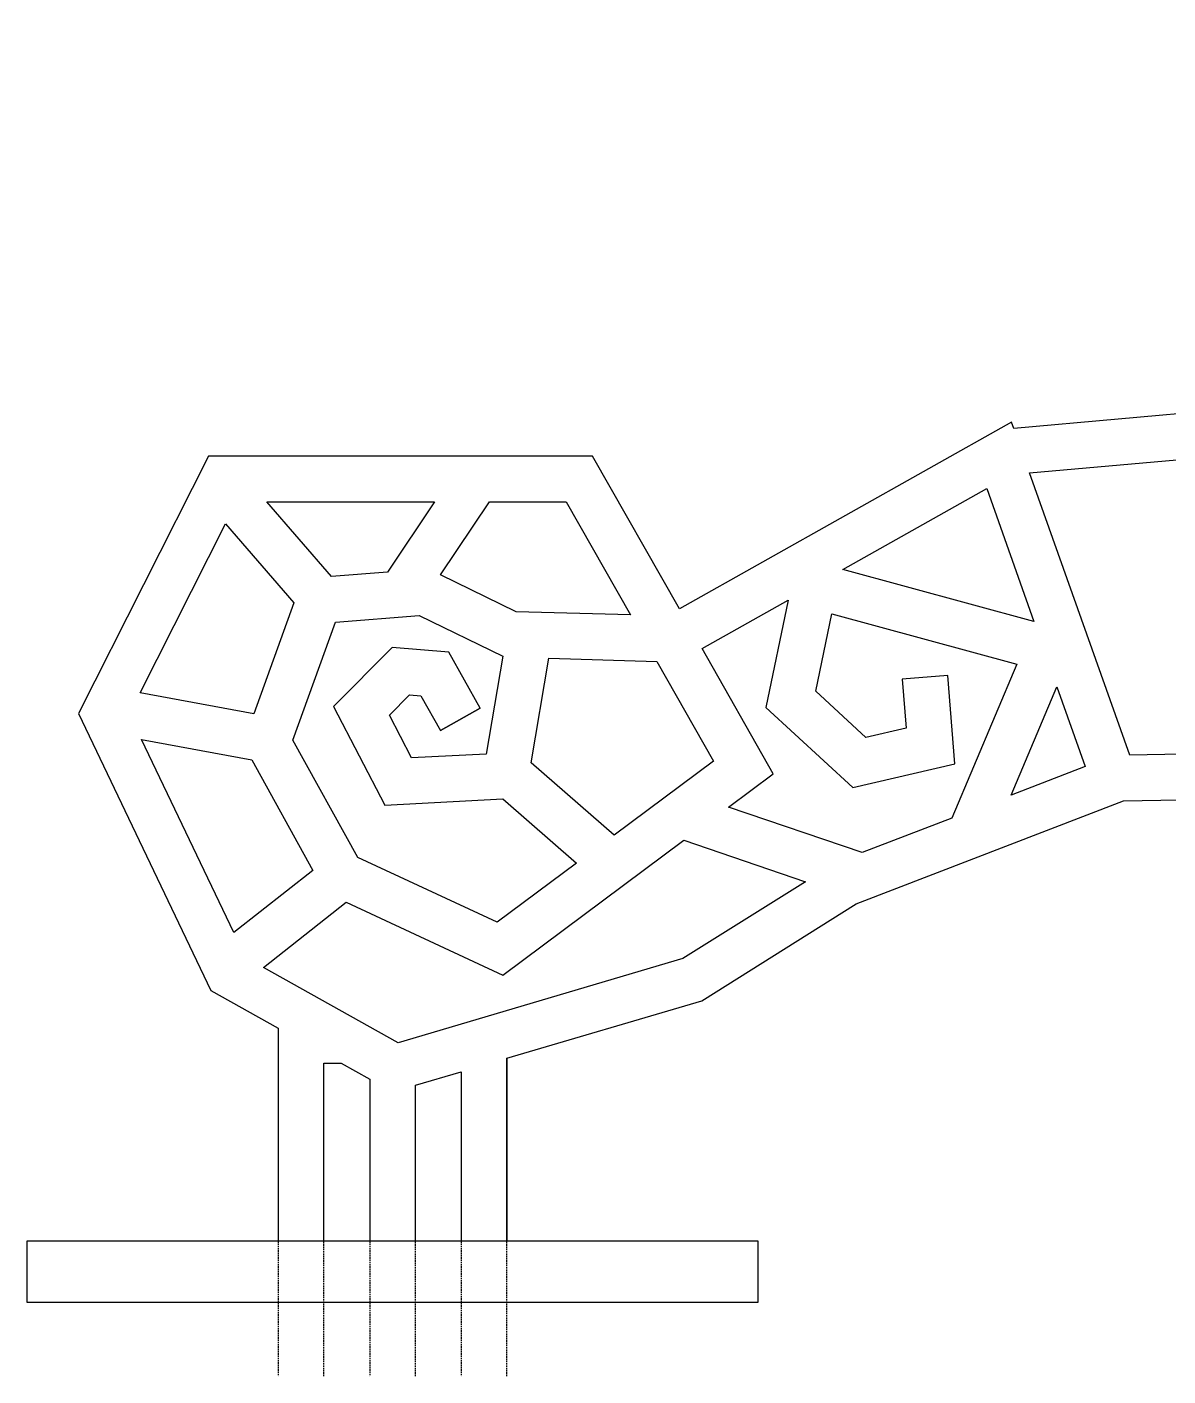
# Model space of a CAD drawing. Extents: x -90327 to 44268, y -9304 to 71606.
# Drawn here: x 1515 to 3387, y 691 to 2904 of the extents above; entities that cross this region are included whole.
import ezdxf

# ---------------------------------------------------------------- set-up
doc = ezdxf.new("R2010")
doc.units = 0
doc.header["$LTSCALE"] = 10
doc.header["$MEASUREMENT"] = 0
doc.linetypes.add('HIDDEN', pattern=[0.375, 0.25, -0.125])
doc.layers.add('GRILLEWORK', color=3, linetype='CONTINUOUS')

msp = doc.modelspace()

# ---------------------------------------------------------------- linework, layer by layer
at = {"layer": 'GRILLEWORK'}
for p, q in [((3026, 1839.7), (2951.2, 1833.7)), ((2258.7, 1786.3), (2193.3, 1749.5)), ((1927.1, 1261.4), (1927.1, 911.9)), ((2302.1, 1211.9), (2302.1, 911.9))]:
    msp.add_line(p, q, dxfattribs=at)
at = {"layer": 'GRILLEWORK', "color": 1, "linetype": 'HIDDEN'}
msp.add_line((1927.1, 911.9), (1927.1, 690.6), dxfattribs=at)
at = {"layer": 'GRILLEWORK'}
for points in [[(5614.6, 2903.7), (5447.2, 2682.9), (5172.7, 2720.7), (5185.4, 2574.6), (5064.9, 2532.9), (5011.8, 2514.6), (4871.9, 2548.6), (4623.7, 2629.5), (4582, 2643.1), (4131.3, 2512.2), (3920.8, 2535.5), (3476.9, 2275.5), (3134.2, 2245.1), (3130.6, 2255.4), (2585.6, 1949.1), (2442.9, 2199.9), (1812.8, 2199.9), (1599, 1777.6), (1816.4, 1323.3), (1927.1, 1261.4), (1927.1, 911.9)], [(3324.4, 1709.2), (3160.1, 2172.1), (3457.7, 2198.5), (3582.6, 1713.8), (3324.4, 1709.2)], [(2302.1, 911.9), (2302.1, 1211.9), (2622.4, 1306.4), (2875.3, 1465), (3314, 1634), (3804.5, 1642.8), (3960.6, 1766.6), (4160.7, 1748), (4287, 1851.5), (4651.7, 1855.6), (4845.3, 1901.7), (5013.2, 1861.9), (5182.7, 1909.4), (5172.7, 1836.8), (5447.2, 1874.5), (5614.6, 1653.7)], [(2002.1, 911.9), (2002.1, 1203.7), (2030.3, 1203.7), (2077.1, 1177.6), (2077.1, 911.9)], [(2152.1, 911.9), (2152.1, 1167.7), (2227.1, 1189.8), (2227.1, 911.9)]]:
    msp.add_lwpolyline(points, dxfattribs=at)
for points in [[(1908.5, 2124.9), (2183.5, 2124.9), (2106.6, 2009.6), (2014.7, 2002.1)], [(2273.7, 2124.9), (2399.3, 2124.9), (2504.9, 1939.3), (2317.6, 1944.5), (2193.6, 2004.8)], [(3089.7, 2146.4), (3167, 1928.3), (2853.8, 2013.8)], [(1840.6, 2088.7), (1952.6, 1959.3), (1887, 1777.1), (1700.2, 1811.6)], [(2835.8, 1940.9), (3139.2, 1858.2), (3032.6, 1606), (2885.1, 1549.2), (2666, 1624), (2739.5, 1678.7), (2622.7, 1883.9), (2763.8, 1963.2), (2727.1, 1787.5), (2869.8, 1656.3), (3037.6, 1695), (3026, 1839.7), (2951.2, 1833.7), (2957.7, 1753.5), (2891.5, 1738.3), (2809.2, 1813.9)], [(1951.2, 1734), (2020.9, 1927.4), (2158.4, 1938.5), (2295.8, 1871.8), (2268.4, 1710.9), (2145.9, 1704.5), (2109.4, 1774.7), (2142.7, 1808), (2161.3, 1806.4), (2193.3, 1749.5), (2258.7, 1786.3), (2207.1, 1877.9), (2114.2, 1885.6), (2017.5, 1788.9), (2101.7, 1627.1), (2295.9, 1637.3), (2416.8, 1532.2), (2286.6, 1435.4), (2057.8, 1541.5)], [(2371.2, 1868), (2548.3, 1863), (2641.5, 1699.3), (2478.4, 1578), (2342, 1696.6)], [(3205, 1821.2), (3251.5, 1690.3), (3129.9, 1643.4)], [(1702.6, 1734.9), (1883.5, 1701.5), (1983.9, 1520.2), (1854.2, 1418.2)], [(2592.9, 1569.7), (2792.4, 1501.6), (2591.3, 1375.4), (2123.7, 1237.5), (1902.7, 1361), (2038.5, 1467.8), (2295.5, 1348.5)], [(2714.6, 911.9), (1514.6, 911.9), (1514.6, 811.9), (2714.6, 811.9)]]:
    msp.add_lwpolyline(points, close=True, dxfattribs=at)
at = {"layer": 'GRILLEWORK', "color": 1, "linetype": 'HIDDEN'}
for points in [[(1927.1, 911.9), (1927.1, 690.6)], [(2002.1, 690.6), (2002.1, 911.9)], [(2077.1, 911.9), (2077.1, 690.6)], [(2152.1, 690.6), (2152.1, 911.9)], [(2227.1, 911.9), (2227.1, 690.6)], [(2302.1, 690.6), (2302.1, 911.9)]]:
    msp.add_lwpolyline(points, dxfattribs=at)

doc.saveas('drawing.dxf')
